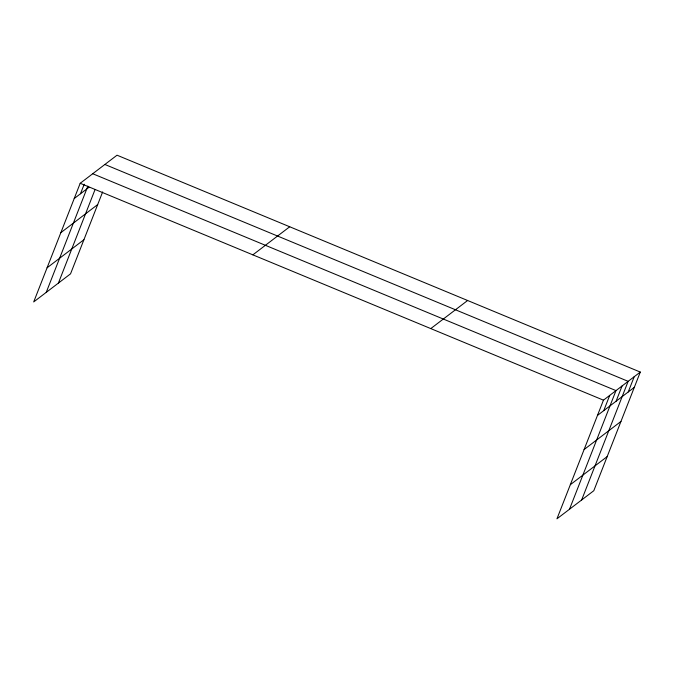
<?xml version="1.0" encoding="UTF-8"?>
<svg xmlns="http://www.w3.org/2000/svg" width="674" height="674" viewBox="0 0 674 674"><rect width="100%" height="100%" fill="white"/><g stroke="black" fill="none" stroke-linecap="round" stroke-linejoin="round"><path stroke-width="1.01" d="M640.3 372.073L603.457 400.162L556.96 518.803L593.802 490.714L640.3 372.073L117.04 155.197L80.198 183.286L33.7 301.927L70.543 273.838L102.659 191.905M80.476 193.767L84.216 184.229M46.228 292.381L87.864 186.134M58.385 283.105L95.085 189.478M603.736 410.651L609.717 395.385M569.488 509.258L615.985 390.608L92.726 173.732M616.078 401.241L622.06 385.975M581.645 499.99L628.143 381.341L104.883 164.464M628.235 391.973L634.217 376.707M74.216 198.544L89.019 187.254M60.845 232.665L97.688 204.576M47.07 267.814L83.913 239.725M252.868 254.848L289.719 226.767M430.779 328.592L467.621 300.503M597.476 415.42L634.318 387.339M584.105 449.541L620.948 421.452M570.33 484.69L607.173 456.601M80.198 183.286L603.457 400.162"/></g></svg>
